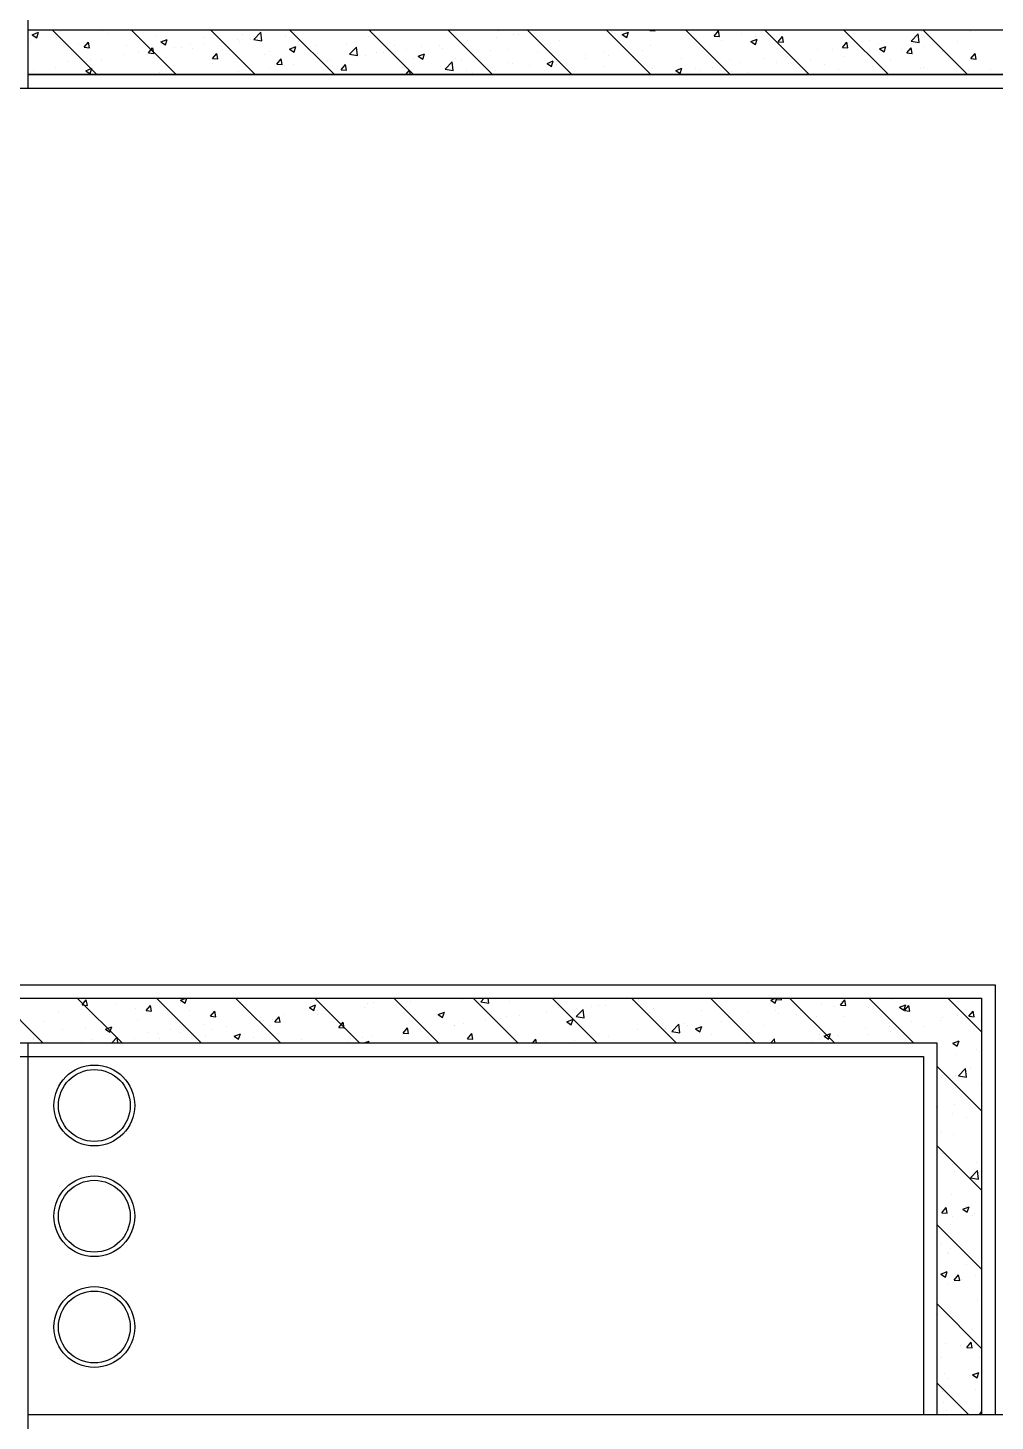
# Model space of a CAD drawing. Header units: metres. Extents: x 3325342 to 3359592, y 2274628 to 2303909.
# Drawn here: x 3337741 to 3344941, y 2281521 to 2291898 of the extents above; entities that cross this region are included whole.
import ezdxf

# ---------------------------------------------------------------- set-up
doc = ezdxf.new("R2010")
doc.units = ezdxf.units.M

msp = doc.modelspace()

# ---------------------------------------------------------------- hatches: boundary and pattern name
h = msp.add_hatch()
h.set_pattern_fill('AR-CONC', scale=53.33)
h.paths.add_polyline_path([(3350407.6, 2291180.84), (3349706.07, 2291882.37), (3349116.82, 2291882.37), (3349210.76, 2291788.42), (3349259.92, 2291839.66), (3349267.29, 2291776.34), (3349214.69, 2291784.5), (3349450.15, 2291549.04), (3349740.93, 2291549.04), (3349740.93, 2291258.25), (3350045.03, 2290954.16), (3350059.8, 2290969.56), (3350067.17, 2290906.24), (3350007.87, 2290915.43), (3350045.03, 2290954.16), (3349740.93, 2291258.25), (3349740.93, 2285596.2), (3349760.07, 2285619.01), (3349767.78, 2285577.22), (3349740.93, 2285579.57), (3349740.93, 2285413.08), (3350407.6, 2284746.41)])
h.paths.add_polyline_path([(3333340.93, 2290994.8), (3332674.27, 2291661.47), (3332674.27, 2285391.33), (3333340.93, 2284724.66), (3333340.93, 2285478.77), (3333338.39, 2285477.79), (3333324.87, 2285437.51), (3333291.71, 2285459.87), (3333338.39, 2285477.79), (3333340.93, 2285485.38), (3333340.93, 2285849.45), (3333285.56, 2285858.04), (3333340.93, 2285915.75)])
h.paths.add_polyline_path([(3332940.45, 2285746.21), (3332926.93, 2285705.92), (3332893.77, 2285728.29)])
h.paths.add_polyline_path([(3332831.04, 2285578.89), (3332791.19, 2285582.38), (3332823.33, 2285620.68)])
h.paths.add_polyline_path([(3333309.22, 2285537.05), (3333269.36, 2285540.54), (3333301.51, 2285578.85)])
h.paths.add_polyline_path([(3333176.18, 2284994.36), (3333162.66, 2284954.07), (3333129.5, 2284976.44)])
h.paths.add_polyline_path([(3333117.95, 2290762.35), (3333056.96, 2290788.47), (3333083.1, 2290901.66)])
h.paths.add_polyline_path([(3332874.03, 2290866.83, -1), (3332943.68, 2290866.83, -1)])
h.paths.add_polyline_path([(3333030.85, 2291197.68, -1), (3333100.5, 2291197.68, -1)])

# ---------------------------------------------------------------- linework, layer by layer
for p, q in [((3337740.93, 2293511.28), (3337740.93, 2291449.04)), ((3337740.93, 2291882.37), (3350407.6, 2291882.37)), ((3338254.29, 2291549.04), (3337920.96, 2291882.37)), ((3337977.96, 2291867.85), (3337977.96, 2291867.85)), ((3338297.85, 2291875.89), (3338297.85, 2291875.89)), ((3338843.55, 2291549.04), (3338510.21, 2291882.37)), ((3339432.8, 2291549.04), (3339099.47, 2291882.37)), ((3340022.06, 2291549.04), (3339688.73, 2291882.37)), ((3340611.31, 2291549.04), (3340277.98, 2291882.37)), ((3341200.57, 2291549.04), (3340867.24, 2291882.37)), ((3341235.74, 2291882.37), (3341240.46, 2291879.18)), ((3341240.47, 2291879.19), (3341241.54, 2291882.37)), ((3341789.83, 2291549.04), (3341456.49, 2291882.37)), ((3341649.01, 2291878.29), (3341649.01, 2291878.29)), ((3342379.08, 2291549.04), (3342045.75, 2291882.37)), ((3342087.57, 2291867.77), (3342087.57, 2291867.77)), ((3342370.33, 2291877.82), (3342374.15, 2291882.37)), ((3342370.33, 2291877.82), (3342410.18, 2291874.33)), ((3342410.18, 2291874.34), (3342408.7, 2291882.37)), ((3342968.34, 2291549.04), (3342635, 2291882.37)), ((3342848.5, 2291835.98), (3342880.64, 2291874.29)), ((3342888.35, 2291832.5), (3342880.65, 2291874.29)), ((3343557.59, 2291549.04), (3343224.26, 2291882.37)), ((3344146.85, 2291549.04), (3343813.51, 2291882.37)), ((3344392.79, 2291870.42), (3344392.79, 2291870.42)), ((3344736.1, 2291549.04), (3344402.77, 2291882.37)), ((3344759.43, 2291872.74), (3344759.43, 2291872.74)), ((3337762.64, 2291793.33), (3337762.64, 2291793.33)), ((3337772.89, 2291846.71), (3337819.57, 2291864.63)), ((3337772.89, 2291846.71), (3337806.05, 2291824.34)), ((3337797.69, 2291850.96), (3337797.69, 2291850.96)), ((3337806.06, 2291824.35), (3337819.58, 2291864.63)), ((3337951.59, 2291825.91), (3337951.59, 2291825.91)), ((3338118.53, 2291778.3), (3338118.53, 2291778.3)), ((3338159.27, 2291752.87), (3338191.41, 2291791.17)), ((3338199.12, 2291749.39), (3338191.41, 2291791.18)), ((3338333.84, 2291852.81), (3338333.84, 2291852.81)), ((3338689.72, 2291837.77), (3338689.72, 2291837.77)), ((3338730.98, 2291793.32), (3338777.66, 2291811.23)), ((3338730.98, 2291793.32), (3338764.14, 2291770.95)), ((3338764.15, 2291770.95), (3338777.66, 2291811.24)), ((3338951.68, 2291780.3), (3338951.68, 2291780.3)), ((3339045.6, 2291822.74), (3339045.6, 2291822.74)), ((3339050.65, 2291776.07), (3339050.65, 2291776.07)), ((3339303.14, 2291809.31), (3339303.14, 2291809.31)), ((3339315.03, 2291793.57), (3339315.03, 2291793.57)), ((3339340.47, 2291847.03), (3339340.47, 2291847.03)), ((3339401.49, 2291807.7), (3339401.49, 2291807.7)), ((3339423.85, 2291810.87), (3339475.77, 2291864.98)), ((3339423.85, 2291810.87), (3339483.14, 2291801.67)), ((3339483.14, 2291801.67), (3339475.78, 2291864.99)), ((3339657.32, 2291840.51), (3339657.32, 2291840.51)), ((3339724.18, 2291864.74), (3339724.18, 2291864.74)), ((3339757.37, 2291792.66), (3339757.37, 2291792.66)), ((3339889.01, 2291767.39), (3339889.01, 2291767.39)), ((3340113.25, 2291777.63), (3340113.25, 2291777.63)), ((3340277.8, 2291834.13), (3340277.8, 2291834.13)), ((3340808.59, 2291767.65), (3340808.59, 2291767.65)), ((3341011.23, 2291800.86), (3341011.23, 2291800.86)), ((3341229.63, 2291823.08), (3341229.63, 2291823.08)), ((3341357.49, 2291850.84), (3341357.49, 2291850.84)), ((3341396.52, 2291845.05), (3341396.52, 2291845.05)), ((3341698.78, 2291801.03), (3341698.78, 2291801.03)), ((3342165.39, 2291848.16), (3342212.07, 2291866.08)), ((3342165.39, 2291848.16), (3342198.55, 2291825.79)), ((3342198.55, 2291825.8), (3342212.07, 2291866.08)), ((3342374.67, 2291768.52), (3342374.67, 2291768.52)), ((3342716.96, 2291815.46), (3342716.96, 2291815.46)), ((3342735.08, 2291781.43), (3342735.08, 2291781.43)), ((3342848.5, 2291835.98), (3342888.35, 2291832.5)), ((3342901.97, 2291803.4), (3342901.97, 2291803.4)), ((3343053.7, 2291858.14), (3343053.7, 2291858.14)), ((3343123.47, 2291794.77), (3343170.15, 2291812.69)), ((3343123.47, 2291794.77), (3343156.63, 2291772.4)), ((3343154.46, 2291836.64), (3343154.46, 2291836.64)), ((3343156.64, 2291772.4), (3343170.16, 2291812.69)), ((3343326.67, 2291794.15), (3343358.81, 2291832.45)), ((3343326.67, 2291794.15), (3343366.52, 2291790.66)), ((3343366.53, 2291790.67), (3343358.82, 2291832.45)), ((3343804.85, 2291752.31), (3343836.99, 2291790.62)), ((3343844.7, 2291748.83), (3343836.99, 2291790.62)), ((3344004, 2291803.68), (3344004, 2291803.68)), ((3344070.88, 2291775.81), (3344070.88, 2291775.81)), ((3344315.92, 2291798.2), (3344367.84, 2291852.32)), ((3344315.92, 2291798.2), (3344375.21, 2291789.01)), ((3344375.22, 2291789.01), (3344367.85, 2291852.32)), ((3344417.14, 2291825.8), (3344417.14, 2291825.8)), ((3344659.91, 2291794.98), (3344659.91, 2291794.98)), ((3338159.27, 2291752.87), (3338199.12, 2291749.38)), ((3338210.24, 2291665.42), (3338210.24, 2291665.42)), ((3338462.73, 2291698.66), (3338462.73, 2291698.66)), ((3338474.41, 2291763.26), (3338474.41, 2291763.26)), ((3338562.89, 2291713.56), (3338562.89, 2291713.56)), ((3338632.03, 2291700.9), (3338632.03, 2291700.9)), ((3338637.44, 2291711.04), (3338669.58, 2291749.34)), ((3338637.44, 2291711.04), (3338677.29, 2291707.55)), ((3338677.29, 2291707.56), (3338669.59, 2291749.34)), ((3338830.29, 2291748.22), (3338830.29, 2291748.22)), ((3338883.76, 2291754.09), (3338883.76, 2291754.09)), ((3338968.77, 2291743.58), (3338968.77, 2291743.58)), ((3339115.61, 2291669.2), (3339147.75, 2291707.5)), ((3339115.61, 2291669.2), (3339155.46, 2291665.71)), ((3339155.47, 2291665.72), (3339147.76, 2291707.51)), ((3339186.17, 2291733.19), (3339186.17, 2291733.19)), ((3339500.22, 2291700.65), (3339500.22, 2291700.65)), ((3339542.05, 2291718.15), (3339542.05, 2291718.15)), ((3339593.79, 2291627.37), (3339625.93, 2291665.67)), ((3339633.64, 2291623.89), (3339625.93, 2291665.67)), ((3339689.07, 2291739.92), (3339735.74, 2291757.84)), ((3339689.07, 2291739.92), (3339722.23, 2291717.56)), ((3339722.23, 2291717.56), (3339735.75, 2291757.85)), ((3339897.93, 2291703.11), (3339897.93, 2291703.11)), ((3339985.95, 2291661.26), (3339985.95, 2291661.26)), ((3340135.34, 2291700.52), (3340187.27, 2291754.64)), ((3340135.34, 2291700.52), (3340194.63, 2291691.32)), ((3340194.64, 2291691.33), (3340187.27, 2291754.64)), ((3340253.82, 2291688.08), (3340253.82, 2291688.08)), ((3340332.21, 2291711.24), (3340332.21, 2291711.24)), ((3340389.21, 2291712.44), (3340389.21, 2291712.44)), ((3340469.13, 2291762.59), (3340469.13, 2291762.59)), ((3340556.1, 2291734.41), (3340556.1, 2291734.41)), ((3340609.7, 2291673.04), (3340609.7, 2291673.04)), ((3340647.15, 2291686.53), (3340693.83, 2291704.45)), ((3340647.15, 2291686.53), (3340680.31, 2291664.16)), ((3340674.5, 2291758.18), (3340674.5, 2291758.18)), ((3340680.32, 2291664.17), (3340693.84, 2291704.45)), ((3340825.01, 2291747.55), (3340825.01, 2291747.55)), ((3340921.19, 2291667.56), (3340921.19, 2291667.56)), ((3341180.89, 2291732.52), (3341180.89, 2291732.52)), ((3341309.98, 2291734.3), (3341309.98, 2291734.3)), ((3341536.78, 2291717.48), (3341536.78, 2291717.48)), ((3341691.68, 2291675.86), (3341691.68, 2291675.86)), ((3341892.66, 2291702.44), (3341892.66, 2291702.44)), ((3341894.66, 2291670.78), (3341894.66, 2291670.78)), ((3342028.41, 2291718.53), (3342028.41, 2291718.53)), ((3342061.55, 2291692.75), (3342061.55, 2291692.75)), ((3342248.54, 2291687.41), (3342248.54, 2291687.41)), ((3342314.04, 2291726), (3342314.04, 2291726)), ((3342604.42, 2291672.37), (3342604.42, 2291672.37)), ((3343226.41, 2291670.21), (3343226.41, 2291670.21)), ((3343391.85, 2291686.19), (3343391.85, 2291686.19)), ((3343615.2, 2291736.94), (3343615.2, 2291736.94)), ((3343734.14, 2291733.13), (3343734.14, 2291733.13)), ((3343804.85, 2291752.31), (3343844.7, 2291748.83)), ((3343819.49, 2291684.34), (3343819.49, 2291684.34)), ((3344081.56, 2291741.38), (3344128.24, 2291759.3)), ((3344081.56, 2291741.38), (3344114.72, 2291719.01)), ((3344114.73, 2291719.01), (3344128.24, 2291759.3)), ((3344240.53, 2291739.77), (3344240.53, 2291739.77)), ((3344283.02, 2291710.48), (3344315.16, 2291748.78)), ((3344283.02, 2291710.48), (3344322.87, 2291706.99)), ((3344322.88, 2291707), (3344315.17, 2291748.78)), ((3344407.42, 2291761.74), (3344407.42, 2291761.74)), ((3344552.53, 2291724.04), (3344552.53, 2291724.04)), ((3344761.2, 2291668.65), (3344793.33, 2291706.95)), ((3344761.2, 2291668.65), (3344801.04, 2291665.16)), ((3344801.05, 2291665.16), (3344793.34, 2291706.95)), ((3337785.31, 2291580.09), (3337785.31, 2291580.09)), ((3337943.48, 2291603.98), (3337943.48, 2291603.98)), ((3338043.35, 2291643.45), (3338043.35, 2291643.45)), ((3338170.83, 2291578.29), (3338217.51, 2291596.21)), ((3338170.83, 2291578.29), (3338203.99, 2291555.93)), ((3338174.1, 2291646.82), (3338174.1, 2291646.82)), ((3338204, 2291555.93), (3338217.52, 2291596.22)), ((3338289.74, 2291653.96), (3338289.74, 2291653.96)), ((3338722.63, 2291567.18), (3338722.63, 2291567.18)), ((3339111.42, 2291633.92), (3339111.42, 2291633.92)), ((3339306.92, 2291571.64), (3339306.92, 2291571.64)), ((3339548.8, 2291601.8), (3339548.8, 2291601.8)), ((3339593.79, 2291627.37), (3339633.64, 2291623.88)), ((3339649.21, 2291618.58), (3339649.21, 2291618.58)), ((3339715.69, 2291623.77), (3339715.69, 2291623.77)), ((3339968.18, 2291657.01), (3339968.18, 2291657.01)), ((3340071.96, 2291585.53), (3340104.1, 2291623.83)), ((3340071.96, 2291585.53), (3340111.81, 2291582.05)), ((3340111.81, 2291582.05), (3340104.11, 2291623.84)), ((3340532.4, 2291600.82), (3340532.4, 2291600.82)), ((3340554.62, 2291549.04), (3340582.27, 2291582)), ((3340588.36, 2291549.04), (3340582.28, 2291582)), ((3340846.83, 2291590.17), (3340898.76, 2291644.29)), ((3340846.83, 2291590.17), (3340906.13, 2291580.98)), ((3340906.13, 2291580.98), (3340898.77, 2291644.29)), ((3340965.58, 2291658), (3340965.58, 2291658)), ((3341003.13, 2291578.93), (3341003.13, 2291578.93)), ((3341054.25, 2291560.14), (3341054.25, 2291560.14)), ((3341221.14, 2291582.11), (3341221.14, 2291582.11)), ((3341321.46, 2291642.97), (3341321.46, 2291642.97)), ((3341349.39, 2291628.92), (3341349.39, 2291628.92)), ((3341473.63, 2291615.35), (3341473.63, 2291615.35)), ((3341605.24, 2291633.14), (3341651.92, 2291651.06)), ((3341605.24, 2291633.14), (3341638.4, 2291610.77)), ((3341638.41, 2291610.78), (3341651.92, 2291651.06)), ((3341677.34, 2291627.93), (3341677.34, 2291627.93)), ((3342033.22, 2291612.89), (3342033.22, 2291612.89)), ((3342389.1, 2291597.86), (3342389.1, 2291597.86)), ((3342563.32, 2291579.75), (3342610, 2291597.67)), ((3342563.32, 2291579.75), (3342596.49, 2291557.38)), ((3342596.49, 2291557.38), (3342610.01, 2291597.67)), ((3342708.86, 2291593.53), (3342708.86, 2291593.53)), ((3342744.99, 2291582.82), (3342744.99, 2291582.82)), ((3342837.62, 2291603.47), (3342837.62, 2291603.47)), ((3342960.3, 2291657.33), (3342960.3, 2291657.33)), ((3342979.08, 2291573.7), (3342979.08, 2291573.7)), ((3343045.6, 2291636.21), (3343045.6, 2291636.21)), ((3343100.87, 2291567.78), (3343100.87, 2291567.78)), ((3343316.18, 2291642.3), (3343316.18, 2291642.3)), ((3343400.11, 2291629.13), (3343400.11, 2291629.13)), ((3343567, 2291651.1), (3343567, 2291651.1)), ((3343672.07, 2291627.26), (3343672.07, 2291627.26)), ((3343774.95, 2291590.56), (3343774.95, 2291590.56)), ((3344027.95, 2291612.22), (3344027.95, 2291612.22)), ((3344163.74, 2291657.3), (3344163.74, 2291657.3)), ((3344383.83, 2291597.19), (3344383.83, 2291597.19)), ((3344409.03, 2291603.87), (3344409.03, 2291603.87)), ((3344739.71, 2291582.15), (3344739.71, 2291582.15)), ((3344751.32, 2291650.81), (3344751.32, 2291650.81)), ((3344905.56, 2291587.47), (3344905.56, 2291587.47)), ((3337740.93, 2291549.04), (3349740.93, 2291549.04)), ((3343456.75, 2291552.75), (3343456.75, 2291552.75)), ((3344062.78, 2291553.88), (3344062.78, 2291553.88)), ((3336607.6, 2291449.04), (3337740.93, 2291449.04)), ((3337740.93, 2291449.04), (3349640.93, 2291449.04)), ((3333407.6, 2284771.44), (3344940.93, 2284771.44)), ((3344940.93, 2284771.44), (3344940.93, 2281571.44)), ((3337852.28, 2284338.11), (3337518.94, 2284671.44)), ((3338441.53, 2284338.11), (3338108.2, 2284671.44)), ((3338143.6, 2284620.73), (3338175.74, 2284659.03)), ((3338143.6, 2284620.73), (3338183.45, 2284617.25)), ((3338183.45, 2284617.25), (3338175.74, 2284659.04)), ((3338389.76, 2284623.87), (3338389.76, 2284623.87)), ((3338621.77, 2284578.9), (3338653.91, 2284617.2)), ((3338661.62, 2284575.42), (3338653.92, 2284617.21)), ((3339030.79, 2284338.11), (3338697.45, 2284671.44)), ((3338878.01, 2284656.09), (3338918.01, 2284671.44)), ((3338878.01, 2284656.09), (3338911.18, 2284633.72)), ((3338879.6, 2284635.69), (3338879.6, 2284635.69)), ((3338911.18, 2284633.73), (3338923.83, 2284671.44)), ((3339620.04, 2284338.11), (3339286.71, 2284671.44)), ((3339334.57, 2284647.78), (3339334.57, 2284647.78)), ((3339836.1, 2284602.7), (3339882.78, 2284620.62)), ((3339869.27, 2284580.34), (3339882.78, 2284620.62)), ((3340209.3, 2284338.11), (3339875.96, 2284671.44)), ((3340271.9, 2284634.88), (3340271.9, 2284634.88)), ((3340316.24, 2284637.65), (3340316.24, 2284637.65)), ((3340798.55, 2284338.11), (3340465.22, 2284671.44)), ((3340483.14, 2284659.62), (3340483.14, 2284659.62)), ((3340585.32, 2284650.29), (3340585.32, 2284650.29)), ((3340972.65, 2284658.3), (3340972.65, 2284658.3)), ((3341387.81, 2284338.11), (3341054.48, 2284671.44)), ((3341111.99, 2284644.23), (3341138.1, 2284671.44)), ((3341111.99, 2284644.23), (3341171.28, 2284635.04)), ((3341171.29, 2284635.04), (3341167.05, 2284671.44)), ((3341328.53, 2284643.26), (3341328.53, 2284643.26)), ((3341977.07, 2284338.11), (3341643.73, 2284671.44)), ((3341684.41, 2284628.22), (3341684.41, 2284628.22)), ((3341939.24, 2284610.65), (3341939.24, 2284610.65)), ((3341988.59, 2284617.96), (3341988.59, 2284617.96)), ((3342040.3, 2284613.19), (3342040.3, 2284613.19)), ((3342081.67, 2284668.52), (3342081.67, 2284668.52)), ((3342566.32, 2284338.11), (3342232.99, 2284671.44)), ((3342241.07, 2284651.2), (3342241.07, 2284651.2)), ((3342285.5, 2284660.63), (3342285.5, 2284660.63)), ((3343155.58, 2284338.11), (3342822.24, 2284671.44)), ((3343270.51, 2284657.54), (3343306.71, 2284671.44)), ((3343270.51, 2284657.54), (3343303.67, 2284635.18)), ((3343303.67, 2284635.18), (3343315.84, 2284671.44)), ((3343311.01, 2284662.01), (3343318.92, 2284671.44)), ((3343311.01, 2284662.01), (3343350.85, 2284658.52)), ((3343350.86, 2284658.53), (3343348.48, 2284671.44)), ((3343744.83, 2284338.11), (3343411.5, 2284671.44)), ((3343644.97, 2284625.25), (3343644.97, 2284625.25)), ((3343746.52, 2284609.55), (3343746.52, 2284609.55)), ((3343789.18, 2284620.18), (3343821.32, 2284658.48)), ((3343789.18, 2284620.18), (3343829.03, 2284616.69)), ((3343829.03, 2284616.69), (3343821.32, 2284658.48)), ((3343981.71, 2284667.92), (3343981.71, 2284667.92)), ((3343998.1, 2284604.43), (3343998.1, 2284604.43)), ((3344334.09, 2284338.11), (3344000.75, 2284671.44)), ((3344167.56, 2284664.98), (3344167.56, 2284664.98)), ((3344228.59, 2284604.15), (3344275.27, 2284622.07)), ((3344261.76, 2284581.79), (3344275.28, 2284622.07)), ((3344267.35, 2284578.34), (3344299.49, 2284616.64)), ((3344307.2, 2284574.86), (3344299.5, 2284616.64)), ((3344386.89, 2284671.17), (3344386.89, 2284671.17)), ((3344840.93, 2284420.52), (3344590.01, 2284671.44)), ((3337970.38, 2284568.66), (3337970.38, 2284568.66)), ((3338137.27, 2284590.63), (3338137.27, 2284590.63)), ((3338200.57, 2284546.07), (3338200.57, 2284546.07)), ((3338542.86, 2284593.01), (3338542.86, 2284593.01)), ((3338556.99, 2284514.31), (3338556.99, 2284514.31)), ((3338621.77, 2284578.9), (3338661.62, 2284575.41)), ((3338945.78, 2284581.05), (3338945.78, 2284581.05)), ((3339099.95, 2284537.06), (3339132.08, 2284575.36)), ((3339099.95, 2284537.06), (3339139.79, 2284533.58)), ((3339139.8, 2284533.58), (3339132.09, 2284575.37)), ((3339475.83, 2284527), (3339475.83, 2284527)), ((3339494.32, 2284501.41), (3339494.32, 2284501.41)), ((3339560.04, 2284510.69), (3339560.04, 2284510.69)), ((3339578.12, 2284495.23), (3339610.26, 2284533.53)), ((3339617.97, 2284491.75), (3339610.26, 2284533.53)), ((3339642.72, 2284548.98), (3339642.72, 2284548.98)), ((3339836.1, 2284602.7), (3339869.26, 2284580.33)), ((3339883.11, 2284568.14), (3339883.11, 2284568.14)), ((3339895.21, 2284582.22), (3339895.21, 2284582.22)), ((3339896.78, 2284553.37), (3339896.78, 2284553.37)), ((3340243.03, 2284603.35), (3340243.03, 2284603.35)), ((3340794.19, 2284549.31), (3340840.87, 2284567.22)), ((3340794.19, 2284549.31), (3340827.35, 2284526.94)), ((3340827.35, 2284526.94), (3340840.87, 2284567.23)), ((3341148.17, 2284507.32), (3341148.17, 2284507.32)), ((3341260.21, 2284521.03), (3341260.21, 2284521.03)), ((3341304.09, 2284535.05), (3341304.09, 2284535.05)), ((3341400.66, 2284540.56), (3341400.66, 2284540.56)), ((3341602.5, 2284567.97), (3341602.5, 2284567.97)), ((3341692.88, 2284601.79), (3341692.88, 2284601.79)), ((3341752.27, 2284495.91), (3341798.95, 2284513.83)), ((3341785.44, 2284473.55), (3341798.96, 2284513.84)), ((3341821.69, 2284595.99), (3341821.69, 2284595.99)), ((3341823.49, 2284533.89), (3341875.41, 2284588)), ((3341823.49, 2284533.89), (3341882.78, 2284524.69)), ((3341882.78, 2284524.69), (3341875.42, 2284588.01)), ((3342396.18, 2284598.15), (3342396.18, 2284598.15)), ((3342752.06, 2284583.11), (3342752.06, 2284583.11)), ((3342956.42, 2284528.32), (3342956.42, 2284528.32)), ((3343107.94, 2284568.08), (3343107.94, 2284568.08)), ((3343302.68, 2284578.3), (3343302.68, 2284578.3)), ((3343327.14, 2284554.33), (3343327.14, 2284554.33)), ((3343463.82, 2284553.04), (3343463.82, 2284553.04)), ((3343494.04, 2284576.31), (3343494.04, 2284576.31)), ((3343609.31, 2284537.69), (3343609.31, 2284537.69)), ((3343819.7, 2284538), (3343819.7, 2284538)), ((3344175.59, 2284522.97), (3344175.59, 2284522.97)), ((3344228.59, 2284604.15), (3344261.76, 2284581.78)), ((3344267.35, 2284578.34), (3344307.2, 2284574.85)), ((3344531.47, 2284507.93), (3344531.47, 2284507.93)), ((3344546.63, 2284524.79), (3344546.63, 2284524.79)), ((3344662.15, 2284542.92), (3344662.15, 2284542.92)), ((3344745.53, 2284536.51), (3344777.67, 2284574.81)), ((3344745.53, 2284536.51), (3344785.37, 2284533.02)), ((3344785.38, 2284533.02), (3344777.67, 2284574.81)), ((3344832.59, 2284512.68), (3344832.59, 2284512.68)), ((3337854.31, 2284496.09), (3337854.31, 2284496.09)), ((3337995.77, 2284437.92), (3337995.77, 2284437.92)), ((3338168.2, 2284447.57), (3338168.2, 2284447.57)), ((3338317.87, 2284441.07), (3338364.55, 2284458.99)), ((3338317.87, 2284441.07), (3338351.03, 2284418.7)), ((3338351.03, 2284418.71), (3338364.55, 2284458.99)), ((3338351.66, 2284422.89), (3338351.66, 2284422.89)), ((3338635.41, 2284416.36), (3338635.41, 2284416.36)), ((3338707.54, 2284407.85), (3338707.54, 2284407.85)), ((3338802.31, 2284438.33), (3338802.31, 2284438.33)), ((3338871.49, 2284413.76), (3338871.49, 2284413.76)), ((3339054.8, 2284471.57), (3339054.8, 2284471.57)), ((3339105.53, 2284434.67), (3339105.53, 2284434.67)), ((3339217.75, 2284463.75), (3339217.75, 2284463.75)), ((3339275.95, 2284387.68), (3339322.63, 2284405.6)), ((3339309.12, 2284365.32), (3339322.64, 2284405.6)), ((3339578.12, 2284495.23), (3339617.97, 2284491.74)), ((3340056.29, 2284453.39), (3340088.43, 2284491.69)), ((3340056.29, 2284453.39), (3340096.14, 2284449.91)), ((3340096.14, 2284449.91), (3340088.44, 2284491.7)), ((3340307.76, 2284396.68), (3340307.76, 2284396.68)), ((3340526.51, 2284401.58), (3340526.51, 2284401.58)), ((3340534.47, 2284411.56), (3340566.61, 2284449.86)), ((3340534.47, 2284411.56), (3340574.31, 2284408.07)), ((3340560.25, 2284429.92), (3340560.25, 2284429.92)), ((3340574.32, 2284408.08), (3340566.61, 2284449.86)), ((3340577.22, 2284428.36), (3340577.22, 2284428.36)), ((3340913.96, 2284471.04), (3340913.96, 2284471.04)), ((3340915.3, 2284468.31), (3340915.3, 2284468.31)), ((3340981.28, 2284485.35), (3340981.28, 2284485.35)), ((3341012.64, 2284369.72), (3341044.78, 2284408.03)), ((3341052.49, 2284366.24), (3341044.78, 2284408.03)), ((3341752.27, 2284495.91), (3341785.44, 2284473.55)), ((3342277.39, 2284438.7), (3342277.39, 2284438.7)), ((3342486.73, 2284443.69), (3342486.73, 2284443.69)), ((3342534.98, 2284423.54), (3342586.91, 2284477.66)), ((3342534.98, 2284423.54), (3342594.27, 2284414.34)), ((3342594.28, 2284414.35), (3342586.91, 2284477.66)), ((3342619.69, 2284485.64), (3342619.69, 2284485.64)), ((3342653.62, 2284465.66), (3342653.62, 2284465.66)), ((3342710.36, 2284442.52), (3342757.04, 2284460.44)), ((3342710.36, 2284442.52), (3342743.52, 2284420.15)), ((3342743.52, 2284420.16), (3342757.04, 2284460.44)), ((3342831.73, 2284404.22), (3342831.73, 2284404.22)), ((3342906.11, 2284498.9), (3342906.11, 2284498.9)), ((3343220.52, 2284470.96), (3343220.52, 2284470.96)), ((3343636.87, 2284403.32), (3343636.87, 2284403.32)), ((3343668.45, 2284389.13), (3343715.13, 2284407.05)), ((3343701.61, 2284366.77), (3343715.13, 2284407.05)), ((3343973.6, 2284446), (3343973.6, 2284446)), ((3343992.18, 2284402.04), (3343992.18, 2284402.04)), ((3344157.84, 2284458.05), (3344157.84, 2284458.05)), ((3344159.07, 2284424.01), (3344159.07, 2284424.01)), ((3344319.86, 2284495.98), (3344319.86, 2284495.98)), ((3344411.56, 2284457.25), (3344411.56, 2284457.25)), ((3337740.93, 2284338.11), (3337740.93, 2280226.33)), ((3337779.41, 2284380.84), (3337779.41, 2284380.84)), ((3337780.46, 2284363.41), (3337780.46, 2284363.41)), ((3338136.34, 2284348.38), (3338136.34, 2284348.38)), ((3338214.38, 2284360.93), (3338214.38, 2284360.93)), ((3338366.16, 2284338.11), (3338406.33, 2284379.97)), ((3338411.2, 2284338.11), (3338406.33, 2284379.98)), ((3338534.75, 2284371.09), (3338534.75, 2284371.09)), ((3338716.74, 2284367.93), (3338716.74, 2284367.93)), ((3339063.42, 2284392.82), (3339063.42, 2284392.82)), ((3339275.95, 2284387.68), (3339309.11, 2284365.31)), ((3339419.3, 2284377.78), (3339419.3, 2284377.78)), ((3339775.18, 2284362.74), (3339775.18, 2284362.74)), ((3340131.06, 2284347.71), (3340131.06, 2284347.71)), ((3340140.86, 2284374.7), (3340140.86, 2284374.7)), ((3340234.93, 2284381.42), (3340234.93, 2284381.42)), ((3340244, 2284338.11), (3340280.72, 2284352.2)), ((3340275.99, 2284338.11), (3340280.72, 2284352.21)), ((3341012.64, 2284369.72), (3341052.49, 2284366.24)), ((3341499.39, 2284338.11), (3341522.95, 2284366.19)), ((3341528.14, 2284338.11), (3341522.96, 2284366.19)), ((3341594.4, 2284346.04), (3341594.4, 2284346.04)), ((3341813.21, 2284355.02), (3341813.21, 2284355.02)), ((3341931.14, 2284388.72), (3341931.14, 2284388.72)), ((3342065.69, 2284388.26), (3342065.69, 2284388.26)), ((3343270.38, 2284338.11), (3343298.4, 2284367.31)), ((3343294.57, 2284356.38), (3343294.57, 2284356.38)), ((3343301.8, 2284338.11), (3343298.4, 2284367.31)), ((3343571.14, 2284346.61), (3343571.14, 2284346.61)), ((3343668.45, 2284389.13), (3343701.61, 2284366.76)), ((3343769.05, 2284391.31), (3343769.05, 2284391.31)), ((3344626.53, 2284335.74), (3344673.21, 2284353.66)), ((3344626.53, 2284335.74), (3344659.69, 2284313.37)), ((3344654.05, 2284320.99), (3344654.05, 2284320.99)), ((3344659.7, 2284313.37), (3344673.22, 2284353.66)), ((3332012.73, 2284238.11), (3344407.6, 2284238.11)), ((3344407.6, 2284238.11), (3344407.6, 2281571.44)), ((3344657.21, 2284249.74), (3344657.21, 2284249.74)), ((3344801.24, 2284291.48), (3344801.24, 2284291.48)), ((3344824.11, 2284271.71), (3344824.11, 2284271.71)), ((3344840.93, 2283831.26), (3344507.6, 2284164.6)), ((3344645.94, 2284099.06), (3344645.94, 2284099.06)), ((3344669.46, 2284092.5), (3344721.39, 2284146.62)), ((3344669.46, 2284092.5), (3344728.75, 2284083.31)), ((3344728.76, 2284083.31), (3344721.39, 2284146.62)), ((3344757.53, 2284152.23), (3344757.53, 2284152.23)), ((3344542.21, 2284077.72), (3344542.21, 2284077.72)), ((3344648.73, 2284008.77), (3344648.73, 2284008.77)), ((3344838.03, 2284035.04), (3344840.93, 2284038.51)), ((3344838.03, 2284035.04), (3344840.93, 2284034.79)), ((3344773.71, 2283893.71), (3344773.71, 2283893.71)), ((3344507.6, 2283860.07), (3344511, 2283870.23)), ((3344507.6, 2283868.92), (3344511, 2283870.22)), ((3344624.89, 2283813.36), (3344624.89, 2283813.36)), ((3344637.83, 2283877.13), (3344637.83, 2283877.13)), ((3344725.84, 2283779.07), (3344725.84, 2283779.07)), ((3344544.67, 2283680.59), (3344544.67, 2283680.59)), ((3344840.93, 2283242.01), (3344507.6, 2283575.34)), ((3344629.73, 2283655.2), (3344629.73, 2283655.2)), ((3344550.46, 2283516.13), (3344550.46, 2283516.13)), ((3344621.62, 2283433.27), (3344621.62, 2283433.27)), ((3344635.63, 2283383.14), (3344635.63, 2283383.14)), ((3344757.85, 2283332.74), (3344809.77, 2283386.86)), ((3344799.27, 2283447.29), (3344799.27, 2283447.29)), ((3344817.14, 2283323.55), (3344809.78, 2283386.86)), ((3344757.85, 2283332.74), (3344817.14, 2283323.55)), ((3344796.11, 2283308.62), (3344796.11, 2283308.62)), ((3344613.51, 2283211.34), (3344613.51, 2283211.34)), ((3344544.86, 2283073.96), (3344576.99, 2283112.26)), ((3344544.86, 2283073.96), (3344584.7, 2283070.47)), ((3344584.71, 2283070.47), (3344577, 2283112.26)), ((3344700.05, 2283100.46), (3344746.73, 2283118.38)), ((3344700.05, 2283100.46), (3344733.21, 2283078.09)), ((3344718.31, 2283118.78), (3344718.31, 2283118.78)), ((3344733.21, 2283078.09), (3344746.73, 2283118.38)), ((3344771.75, 2283049.51), (3344771.75, 2283049.51)), ((3344787.62, 2283067.65), (3344787.62, 2283067.65)), ((3344840.93, 2282652.75), (3344507.6, 2282986.09)), ((3344605.41, 2282989.42), (3344605.41, 2282989.42)), ((3344620.73, 2283045.67), (3344620.73, 2283045.67)), ((3344542.7, 2282836.4), (3344542.7, 2282836.4)), ((3344588.49, 2282778.12), (3344588.49, 2282778.12)), ((3344597.3, 2282767.49), (3344597.3, 2282767.49)), ((3344612.24, 2282804.71), (3344612.24, 2282804.71)), ((3344537.84, 2282617.03), (3344584.52, 2282634.94)), ((3344571, 2282594.66), (3344584.52, 2282634.95)), ((3344729.06, 2282688.57), (3344729.06, 2282688.57)), ((3344537.84, 2282617.03), (3344571, 2282594.66)), ((3344589.19, 2282545.56), (3344589.19, 2282545.56)), ((3344637.36, 2282572.5), (3344669.5, 2282610.8)), ((3344637.36, 2282572.5), (3344677.2, 2282569.01)), ((3344677.21, 2282569.01), (3344669.5, 2282610.8)), ((3344689.35, 2282575), (3344689.35, 2282575)), ((3344797.31, 2282603.1), (3344797.31, 2282603.1)), ((3344840.93, 2282063.5), (3344507.6, 2282396.83)), ((3344581.09, 2282323.63), (3344581.09, 2282323.63)), ((3344811.74, 2282424.21), (3344811.74, 2282424.21)), ((3344513.97, 2282312.06), (3344513.97, 2282312.06)), ((3344769.78, 2282205.32), (3344769.78, 2282205.32)), ((3344572.98, 2282101.7), (3344572.98, 2282101.7)), ((3344681.92, 2282083.55), (3344681.92, 2282083.55)), ((3344729.86, 2282071.03), (3344762, 2282109.34)), ((3344729.86, 2282071.03), (3344769.7, 2282067.55)), ((3344759.63, 2282104.55), (3344759.63, 2282104.55)), ((3344769.71, 2282067.55), (3344762, 2282109.34)), ((3344540.73, 2281992.21), (3344540.73, 2281992.21)), ((3344822.48, 2281994), (3344822.48, 2281994)), ((3344743.73, 2281571.44), (3344507.6, 2281807.57)), ((3344564.87, 2281879.77), (3344564.87, 2281879.77)), ((3344584.25, 2281841.61), (3344584.25, 2281841.61)), ((3344751.14, 2281863.58), (3344751.14, 2281863.58)), ((3344773.57, 2281865.18), (3344820.25, 2281883.1)), ((3344773.57, 2281865.18), (3344806.73, 2281842.81)), ((3344806.73, 2281842.81), (3344820.25, 2281883.1)), ((3344549.28, 2281744.68), (3344549.28, 2281744.68)), ((3344795.34, 2281758.9), (3344795.34, 2281758.9)), ((3344556.77, 2281657.84), (3344556.77, 2281657.84)), ((3344575.76, 2281600.64), (3344575.76, 2281600.64)), ((3344828.25, 2281633.88), (3344828.25, 2281633.88)), ((3337740.93, 2281571.44), (3358018.11, 2281571.44)), ((3337740.93, 2281571.44), (3358018.11, 2281571.44)), ((3337740.93, 2281571.44), (3358018.11, 2281571.44)), ((3344823.93, 2281571.44), (3344840.93, 2281591.71))]:
    msp.add_line(p, q)
for points in [[(3333340.93, 2301057.2), (3333340.93, 2284671.44), (3344840.93, 2284671.44), (3344840.93, 2281571.44)], [(3332674.27, 2293076.81), (3332674.27, 2284338.11), (3344507.6, 2284338.11), (3344507.6, 2281571.44)], [(3337740.93, 2291882.37), (3350407.6, 2291882.37), (3350407.6, 2281571.44)], [(3349740.93, 2281571.44), (3349740.93, 2291549.04), (3337740.93, 2291549.04)]]:
    msp.add_lwpolyline(points)
for centre, radius in [((3338235.26, 2283872.14), 300.84), ((3338235.26, 2283872.14), 267.51), ((3338235.26, 2283047.25), 300.84), ((3338235.26, 2283047.25), 267.51), ((3338235.26, 2282222.37), 300.84), ((3338235.26, 2282222.37), 267.51)]:
    msp.add_circle(centre, radius)

doc.saveas('drawing.dxf')
